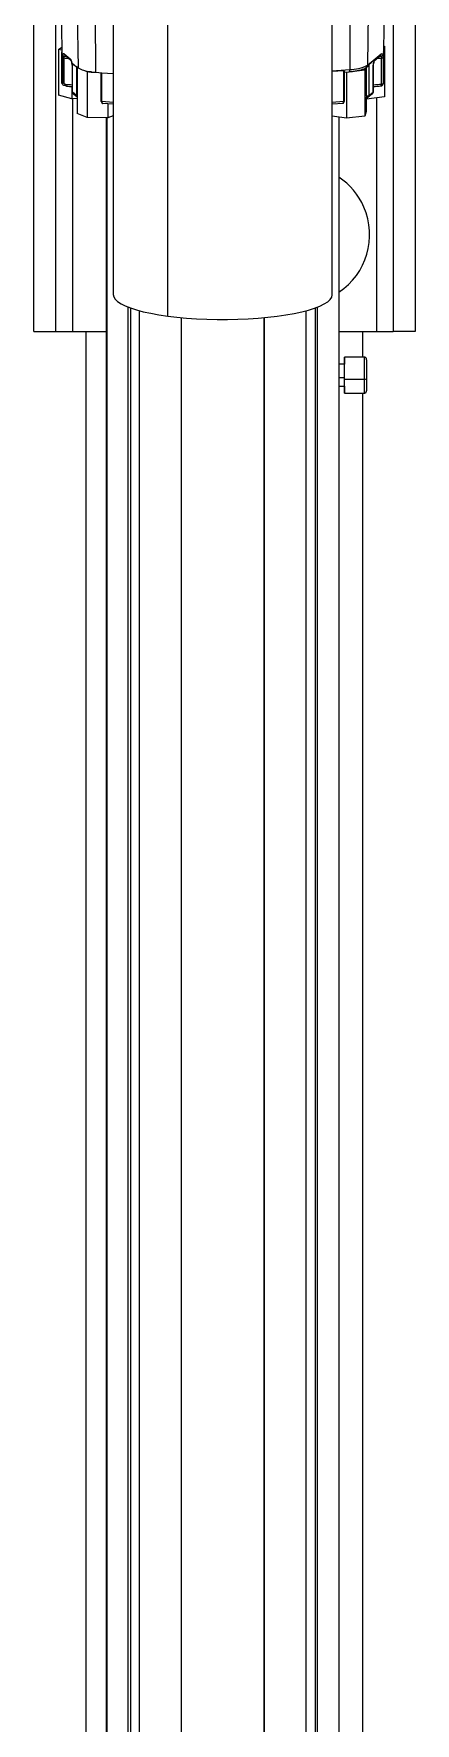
# Model space of a CAD drawing. Header units: millimetres. Extents: x -939 to 77961, y -54291 to 1503.
# Drawn here: x 12876 to 13014, y -10931 to -10321 of the extents above; entities that cross this region are included whole.
import ezdxf

# ---------------------------------------------------------------- set-up
doc = ezdxf.new("R2010")
doc.units = ezdxf.units.MM

# ---------------------------------------------------------------- blocks, each defined once
blk = doc.blocks.new('*U104')
at = {"color": 7, "linetype": 'Continuous', "lineweight": 25}
for p, q in [((-69, -284), (-69, -154)), ((69, -154), (69, -284)), ((-61, -284), (-61, -163.49)), ((-40.23, -163.35), (-40.23, -270.67)), ((38.97, -270.67), (38.97, -163.35)), ((61, -162.36), (61, -284)), ((-59.07, -165.12), (-58.81, -182.88)), ((-20.54, -278.4), (-20.54, -170.27)), ((57.8, -165.12), (57.55, -182.88)), ((-60.05, -182.02), (-58.83, -181.26)), ((-60.05, -182.02), (-60.05, -198.58)), ((-58.82, -182.35), (-60.05, -182.02)), ((-58.8, -183.04), (-58.8, -183.84)), ((-58.8, -193.27), (-58.8, -183.04)), ((57.54, -183.04), (57.54, -183.84)), ((57.9, -182.56), (57.55, -182.61)), ((57.58, -180.82), (57.9, -180.87)), ((57.9, -180.87), (57.9, -182.56)), ((57.9, -182.56), (57.9, -199.12)), ((-58.8, -183.84), (-58.52, -184.08)), ((-58.8, -183.84), (-58.8, -194.26)), ((-58.61, -184.97), (-58.61, -194.09)), ((-58.1, -185.11), (-58.1, -194.28)), ((-57.97, -183.59), (-55.77, -185.44)), ((-57.65, -184.28), (-55.43, -186.15)), ((-55.24, -187), (-55.11, -187.73)), ((-55.23, -186.84), (-53.53, -188.28)), ((-55.11, -187.65), (-55.03, -187.99)), ((-55.1, -187.87), (-55.1, -197.32)), ((-55.03, -197.44), (-55.03, -187.99)), ((-52.98, -188.75), (-53.53, -188.28)), ((-53.53, -188.28), (-53.53, -198.7)), ((-53.27, -188.64), (-53.15, -188.6)), ((-52.93, -188.78), (-53.27, -188.64)), ((-53.27, -188.64), (-53.27, -205.2)), ((51.05, -188.72), (50.81, -189.6)), ((51.41, -188.48), (51.84, -188.11)), ((51.73, -187.79), (54.51, -185.44)), ((52.27, -187.47), (54.19, -185.85)), ((52.27, -187.47), (52.27, -198.7)), ((53.77, -197.44), (53.77, -187.99)), ((53.84, -197.32), (53.84, -187.87)), ((53.85, -187.73), (53.98, -187)), ((53.86, -187.87), (53.87, -187.74)), ((54.19, -186.13), (56.39, -184.28)), ((54.51, -185.44), (54.19, -185.85)), ((54.51, -185.44), (56.71, -183.59)), ((56.84, -194.56), (56.84, -185.11)), ((57.25, -184.08), (57.26, -184.07)), ((57.54, -183.84), (57.26, -184.07)), ((57.35, -184.97), (57.35, -194.42)), ((57.54, -183.84), (57.54, -194.26)), ((-58.8, -194.26), (-58.8, -193.27)), ((-58.78, -194.3), (-58.8, -194.26)), ((-58.61, -194.09), (-58.78, -194.3)), ((-58.1, -194.28), (-57.68, -194.61)), ((-49.67, -190.13), (-50.85, -189.64)), ((-48.1, -190.14), (-49.67, -190.13)), ((-49.67, -190.13), (-49.67, -206.69)), ((-46.55, -190.29), (-44.34, -190.46)), ((-44.68, -190.43), (-44.68, -200.78)), ((-44.34, -200.88), (-44.34, -190.46)), ((38.97, -189.96), (43.08, -189.65)), ((43.08, -189.65), (43.08, -200.88)), ((43.42, -190.23), (45.05, -190.1)), ((43.42, -200.78), (43.42, -190.12)), ((44.09, -190.36), (43.42, -190.26)), ((50.81, -189.6), (44.09, -190.36)), ((44.09, -190.36), (44.09, -206.92)), ((45.04, -190.1), (45.53, -190.05)), ((45.05, -190.1), (45.04, -190.1)), ((50.81, -189.6), (50.81, -206.17)), ((56.63, -195.25), (56.84, -194.56)), ((56.9, -195.17), (57.35, -194.42)), ((57.07, -195.03), (56.9, -195.17)), ((57.54, -194.26), (57.07, -195.03)), ((57.35, -194.42), (57.54, -194.26)), ((-55.21, -199.88), (-60.05, -198.58)), ((-55.21, -195.47), (-55.21, -199.88)), ((-53.27, -199.8), (-55.21, -199.88)), ((-55.08, -197.38), (-54.62, -198.15)), ((-53.53, -198.7), (-55.03, -197.44)), ((-54.58, -198.19), (-55.03, -197.44)), ((-54.58, -198.19), (-54.62, -198.15)), ((-53.27, -199.3), (-54.58, -198.19)), ((-53.27, -199.14), (-53.53, -198.7)), ((-44.67, -200.79), (-44.22, -201.56)), ((-40.23, -201.2), (-44.34, -200.88)), ((-44.19, -201.56), (-44.34, -200.88)), ((43.08, -200.88), (38.97, -201.2)), ((42.93, -201.56), (43.08, -200.88)), ((42.95, -201.56), (43.41, -200.79)), ((51.19, -198.62), (51.3, -198.7)), ((51.27, -199.16), (51.27, -204.47)), ((51.4, -199.97), (51.27, -199.95)), ((51.3, -198.7), (51.75, -199.45)), ((57.9, -199.12), (51.4, -199.97)), ((51.4, -199.23), (51.4, -199.97)), ((53.32, -198.19), (51.82, -199.45)), ((51.82, -199.45), (52.27, -198.7)), ((52.27, -198.7), (53.77, -197.44)), ((53.77, -197.44), (53.32, -198.19)), ((53.36, -198.15), (53.32, -198.19)), ((53.36, -198.15), (53.82, -197.38)), ((-49.67, -206.69), (-53.27, -205.2)), ((-42.17, -206.73), (-49.67, -206.69)), ((-40.23, -201.86), (-44.19, -201.56)), ((-42.63, -1088.69), (-42.63, -206.73)), ((-42.17, -201.72), (-42.17, -206.73)), ((-40.23, -206.01), (-42.17, -206.73)), ((42.93, -201.56), (38.97, -201.86)), ((44.09, -206.92), (38.97, -206.15)), ((41.37, -206.51), (41.37, -1089.57)), ((50.81, -206.17), (44.09, -206.92)), ((51.27, -204.47), (50.81, -206.17)), ((-34.91, -275.15), (-34.91, -1094.25)), ((-69, -284), (-61, -284)), ((-61, -284), (-55, -284)), ((-55, -284), (-42.63, -284)), ((-50, -1453), (-50, -284)), ((41.37, -284), (55, -284)), ((50, -293.24), (50, -284)), ((55, -284), (61, -284)), ((69, -284), (61, -284)), ((43.37, -295.74), (41.37, -295.74)), ((50.62, -293.24), (43.37, -293.24)), ((41.37, -303.74), (43.37, -303.74)), ((43.37, -301.21), (50.62, -301.21)), ((43.37, -306.24), (50.62, -306.24)), ((50, -1453), (50, -306.24))]:
    blk.add_line(p, q, dxfattribs=at)
at = {"color": 8, "linetype": 'Continuous', "lineweight": 25}
for p, q in [((-53.25, -168.7), (-52.98, -188.75)), ((-46.55, -190.29), (-46.64, -169.7)), ((45.38, -169.7), (45.29, -189.33)), ((51.99, -168.77), (51.73, -187.79)), ((51.3, -188.54), (51.3, -198.7)), ((53.77, -187.99), (53.83, -187.73)), ((-44.34, -190.46), (-40.23, -190.77)), ((38.97, -189.81), (45.29, -189.33)), ((-55, -199.87), (-55, -284)), ((55, -199.5), (55, -284)), ((-42.63, -206.73), (-42.63, -1089.57)), ((-42.6, -206.73), (-42.6, -1089.59)), ((41.33, -206.51), (41.33, -1089.59)), ((-34.02, -275.48), (-34.02, -1094.98)), ((-30.72, -1095.6), (-30.72, -276.48)), ((-15.69, -278.94), (-15.69, -1096.75)), ((-15.53, -1096.75), (-15.53, -278.96)), ((14.27, -278.96), (14.27, -1096.75)), ((14.43, -1096.75), (14.43, -278.94)), ((29.46, -276.48), (29.46, -1095.6)), ((32.75, -275.48), (32.75, -1094.98)), ((33.64, -1094.25), (33.64, -275.15)), ((33.66, -1094.23), (33.66, -275.14)), ((41.37, -300.65), (43.37, -300.65))]:
    blk.add_line(p, q, dxfattribs=at)
at = {"color": 7, "linetype": 'Continuous', "lineweight": 25, "flags": 128}
for points in [[(-58.52, -184.08), (-58.52, -184.08), (-58.52, -184.08)], [(-55.03, -187.99), (-55.09, -187.91), (-55.1, -187.87)], [(-55.03, -197.44), (-55.09, -197.36), (-55.1, -197.32)], [(-44.68, -200.78), (-44.68, -200.78), (-44.65, -200.81), (-44.58, -200.84), (-44.47, -200.87), (-44.34, -200.88)], [(43.08, -200.88), (43.21, -200.87), (43.32, -200.84), (43.39, -200.81), (43.42, -200.78), (43.42, -200.78)], [(51.75, -199.45), (51.48, -199.27), (51.27, -199.16)], [(53.84, -197.32), (53.83, -197.36), (53.77, -197.44)], [(-40.23, -270.67), (-40.06, -271.49), (-39.54, -272.33), (-38.66, -273.16), (-37.44, -273.97), (-35.89, -274.74), (-34.01, -275.48), (-31.84, -276.17), (-29.38, -276.82), (-26.66, -277.41), (-23.71, -277.94), (-20.54, -278.4)], [(-20.54, -278.4), (-17.2, -278.79), (-13.7, -279.11), (-10.09, -279.35), (-6.39, -279.52), (-2.64, -279.6), (1.13, -279.6), (4.88, -279.53), (8.58, -279.37), (12.2, -279.13), (15.7, -278.82), (19.06, -278.43), (22.24, -277.97), (25.2, -277.45), (27.94, -276.86), (30.42, -276.22), (32.61, -275.53), (34.51, -274.79), (36.08, -274.02), (37.33, -273.22), (38.23, -272.39), (38.78, -271.55), (38.97, -270.7), (38.97, -270.67)], [(43.37, -301.21), (43.37, -299.65), (43.37, -298.1), (43.37, -296.64), (43.37, -295.37), (43.37, -294.34), (43.37, -293.63), (43.37, -293.28), (43.37, -293.3), (43.37, -293.7), (43.37, -294.45), (43.37, -295.5), (43.37, -295.74)], [(43.37, -300.65), (43.37, -299.4), (43.37, -298.18), (43.37, -297.12), (43.37, -296.32), (43.37, -295.85), (43.37, -295.74)], [(51.37, -294.19), (51.37, -294.67), (51.37, -295.54), (51.37, -296.7), (51.37, -298.07), (51.37, -299.55), (51.37, -301.04)], [(43.37, -303.74), (43.37, -303.73), (43.37, -303.43), (43.37, -302.76), (43.37, -301.81), (43.37, -300.65)], [(43.37, -303.74), (43.37, -304.12), (43.37, -305.14), (43.37, -305.85), (43.37, -306.21), (43.37, -306.18), (43.37, -305.79), (43.37, -305.04), (43.37, -303.99), (43.37, -302.68), (43.37, -301.21)], [(51.37, -301.04), (51.37, -302.45), (51.37, -303.67), (51.37, -304.62), (51.37, -305.24), (51.37, -305.46)]]:
    blk.add_lwpolyline(points, dxfattribs=at)
at = {"color": 8, "linetype": 'Continuous', "lineweight": 25, "flags": 128}
for points in [[(53.84, -187.87), (53.83, -187.91), (53.77, -187.99)], [(45.29, -189.33), (45.28, -189.52), (45.26, -189.69), (45.23, -189.83), (45.2, -189.95), (45.15, -190.04), (45.09, -190.09), (45.05, -190.1)], [(50.62, -301.21), (50.62, -299.65), (50.62, -298.1), (50.62, -296.64), (50.62, -295.37), (50.62, -294.34), (50.62, -293.63), (50.62, -293.28), (50.62, -293.24)], [(50.62, -306.24), (50.62, -306.18), (50.62, -305.79), (50.62, -305.04), (50.62, -303.99), (50.62, -302.68), (50.62, -301.21)]]:
    blk.add_lwpolyline(points, dxfattribs=at)
at = {"color": 7, "linetype": 'Continuous', "lineweight": 25}
for centre, radius, start, end in [((-58.06, -183.97), 1.14, 240.94567, 267.93579), ((-46.62, -176.45), 13.85, 242.66215, 270.29506), ((45.36, -175.47), 13.86, 269.70488, 297.33947), ((56.79, -183.97), 1.14, 272.0643, 299.05626), ((-52.99, -148.95), 45.9, 264.13569, 267.37006), ((-52.95, -150.87), 44.66, 264.56708, 267.36646), ((51.78, -149.67), 45.18, 272.61568, 276.43122), ((51.77, -152.19), 43.33, 272.733, 276.43383), ((56.6, -194.64), 0.614, 272.0643, 299.05626), ((56.79, -193.42), 1.14, 272.0643, 299.05626), ((-53.24, -198.15), 0.623, 242.04342, 267.14238), ((51.79, -197.5), 1.3, 248.04325, 291.86214), ((51.79, -199.36), 0.0988, 248.04325, 291.86214), ((-44.19, -201.52), 0.0396, 235.10445, 274.30303), ((42.93, -201.52), 0.0396, 265.69699, 304.89641), ((27.5, -249), 25, 23.58899, 56.30613), ((27.5, -249), 25, 303.69387, 23.58899), ((50.8, -300.25), 0.974, 259.46982, 305.98271)]:
    blk.add_arc(centre, radius, start, end, dxfattribs=at)
at = {"color": 8, "linetype": 'Continuous', "lineweight": 25}
for centre, radius, start, end in [((-53.29, -142.95), 42.44, 263.50083, 265.69624), ((50.81, -187.78), 0.914, 310.22286, 359.80748), ((52.03, -142.95), 42.44, 274.30442, 276.49966), ((55.79, -183.59), 0.914, 310.4116, 359.80598)]:
    blk.add_arc(centre, radius, start, end, dxfattribs=at)
at = {"color": 7, "linetype": 'Continuous', "lineweight": 25}
for points, knots in [([(-58.8, -183.04), (-58.8, -183.01), (-58.81, -182.96), (-58.81, -182.9), (-58.81, -182.88)], [0, 0, 0, 0, 0.577013, 1, 1, 1, 1]), ([(57.54, -183.04), (57.54, -183.01), (57.55, -182.96), (57.55, -182.9), (57.55, -182.88)], [0, 0, 0, 0, 0.577013, 1, 1, 1, 1]), ([(-58.52, -184.08), (-58.55, -184.22), (-58.6, -184.47), (-58.61, -184.82), (-58.61, -184.97)], [0, 0, 0, 0, 0.560619, 1, 1, 1, 1]), ([(-58.52, -184.08), (-58.48, -183.95), (-58.4, -183.69), (-58.21, -183.48), (-58.06, -183.55), (-57.97, -183.59)], [0, 0, 0, 0, 0.281038, 0.560357, 1, 1, 1, 1]), ([(-58.52, -184.08), (-58.49, -184.14), (-58.45, -184.26), (-58.31, -184.43), (-58.14, -184.58), (-58, -184.64), (-57.93, -184.68)], [0, 0, 0, 0, 0.246546, 0.500294, 0.753889, 1, 1, 1, 1]), ([(-58.1, -185.11), (-58.1, -185.07), (-58.09, -184.98), (-58.04, -184.82), (-57.97, -184.73), (-57.93, -184.68)], [0, 0, 0, 0, 0.228318, 0.467789, 1, 1, 1, 1]), ([(-55.77, -185.44), (-55.72, -185.5), (-55.61, -185.63), (-55.42, -186.1), (-55.3, -186.56), (-55.23, -186.85)], [0, 0, 0, 0, 0.275447, 0.556459, 1, 1, 1, 1]), ([(-55.45, -186.14), (-55.44, -186.15), (-55.43, -186.18), (-55.37, -186.41), (-55.3, -186.76), (-55.24, -187)], [0, 0, 0, 0, 0.220012, 0.460537, 1, 1, 1, 1]), ([(-55.23, -186.84), (-55.23, -186.84), (-55.23, -186.84), (-55.23, -186.85), (-55.23, -186.85)], [0, 0, 0, 0, 0.601362, 1, 1, 1, 1]), ([(-55.03, -187.99), (-55.07, -187.77), (-55.13, -187.38), (-55.2, -187.01), (-55.23, -186.84)], [0, 0, 0, 0, 0.559898, 1, 1, 1, 1]), ([(45.53, -190.05), (45.79, -190.03), (46.6, -189.96), (47.83, -189.78), (49.15, -189.5), (50.26, -189.14), (50.99, -188.83), (51.31, -188.54), (51.39, -188.46)], [0, 0, 0, 0, 0.097828, 0.29835, 0.500816, 0.707219, 0.922423, 1, 1, 1, 1]), ([(52.27, -187.47), (52.27, -187.47), (52.26, -187.47), (52.25, -187.49), (52.23, -187.54), (52.21, -187.59), (52.17, -187.67), (52.11, -187.8), (52, -187.95), (51.91, -188.06), (51.85, -188.1), (51.84, -188.11)], [0, 0, 0, 0, 0.0234185, 0.0499367, 0.115623, 0.2408202, 0.2687003, 0.4806001, 0.7475361, 0.9587894, 1, 1, 1, 1]), ([(53.77, -187.99), (53.79, -187.84), (53.83, -187.62), (53.88, -187.31), (53.92, -187.08), (53.96, -186.92), (53.97, -186.84)], [0, 0, 0, 0, 0.375964, 0.565282, 0.791934, 1, 1, 1, 1]), ([(54.19, -185.85), (54.14, -185.99), (54.07, -186.25), (54, -186.59), (53.97, -186.77), (53.97, -186.82), (53.97, -186.83), (53.97, -186.84), (53.97, -186.84), (53.97, -186.84)], [0, 0, 0, 0, 0.4996271, 0.8673585, 0.9594185, 0.9848835, 0.9932968, 0.9967692, 1, 1, 1, 1]), ([(53.98, -187.01), (54.03, -186.78), (54.1, -186.43), (54.18, -186.16), (54.22, -186.11), (54.24, -186.09)], [0, 0, 0, 0, 0.5378861, 0.7782545, 1, 1, 1, 1]), ([(57.25, -184.08), (57.23, -184.14), (57.19, -184.26), (57.05, -184.43), (56.88, -184.57), (56.73, -184.64), (56.66, -184.68)], [0, 0, 0, 0, 0.246317, 0.499967, 0.753635, 1, 1, 1, 1]), ([(56.66, -184.68), (56.71, -184.73), (56.78, -184.82), (56.83, -184.98), (56.83, -185.07), (56.84, -185.11)], [0, 0, 0, 0, 0.532211, 0.771682, 1, 1, 1, 1]), ([(56.71, -183.59), (56.83, -183.54), (57.04, -183.45), (57.19, -183.89), (57.25, -184.08)], [0, 0, 0, 0, 0.560003, 1, 1, 1, 1]), ([(57.26, -184.07), (57.29, -184.22), (57.34, -184.47), (57.35, -184.82), (57.35, -184.97)], [0, 0, 0, 0, 0.56126, 1, 1, 1, 1]), ([(-58.34, -194.99), (-58.42, -194.86), (-58.57, -194.63), (-58.72, -194.4), (-58.78, -194.3)], [0, 0, 0, 0, 0.559972, 1, 1, 1, 1]), ([(-58.61, -194.09), (-58.59, -194.08), (-58.55, -194.05), (-58.42, -194.07), (-58.27, -194.15), (-58.16, -194.23), (-58.1, -194.28)], [0, 0, 0, 0, 0.25942, 0.499992, 0.736777, 1, 1, 1, 1]), ([(-57.18, -195.32), (-57.39, -195.26), (-57.78, -195.15), (-58.17, -195.04), (-58.34, -194.99)], [0, 0, 0, 0, 0.56, 1, 1, 1, 1]), ([(-57.18, -195.32), (-57.27, -195.19), (-57.44, -194.95), (-57.61, -194.71), (-57.68, -194.61)], [0, 0, 0, 0, 0.559999, 1, 1, 1, 1]), ([(43.41, -190.12), (43.41, -190.1), (43.41, -190.03), (43.34, -189.91), (43.26, -189.79), (43.21, -189.73), (43.17, -189.68), (43.12, -189.66), (43.09, -189.65), (43.08, -189.65), (43.08, -189.65)], [0, 0, 0, 0, 0.1246668, 0.5605991, 0.7004961, 0.7791824, 0.8896609, 0.9517153, 0.9771717, 1, 1, 1, 1]), ([(51.37, -294.19), (51.37, -294.08), (51.37, -293.95), (51.37, -294.01), (51.37, -293.99), (51.37, -293.99), (51.37, -293.98), (51.37, -293.91), (51.35, -293.78), (51.27, -293.61), (51.13, -293.43), (50.93, -293.3), (50.74, -293.23), (50.63, -293.25), (50.6, -293.25)], [0, 0, 0, 0, 0.492538, 0.555602, 0.557548, 0.559119, 0.561122, 0.567438, 0.628218, 0.7076, 0.781718, 0.874095, 0.974007, 1, 1, 1, 1]), ([(50.63, -306.23), (50.71, -306.23), (50.86, -306.22), (51.05, -306.11), (51.2, -305.98), (51.28, -305.85), (51.33, -305.73), (51.36, -305.63), (51.37, -305.56), (51.37, -305.52), (51.37, -305.5), (51.37, -305.5), (51.37, -305.5), (51.37, -305.5), (51.37, -305.5), (51.37, -305.49), (51.37, -305.49), (51.37, -305.45), (51.37, -305.43)], [0, 0, 0, 0, 0.12615, 0.253424, 0.358526, 0.447359, 0.520504, 0.57718, 0.616266, 0.637948, 0.642665, 0.645007, 0.64692, 0.649666, 0.655081, 0.670916, 0.763179, 1, 1, 1, 1])]:
    blk.add_open_spline(points, degree=3, knots=knots, dxfattribs=at)
at = {"color": 8, "linetype": 'Continuous', "lineweight": 25}
for points, knots in [([(-57.97, -183.59), (-57.95, -183.71), (-57.92, -183.96), (-57.78, -184.2), (-57.66, -184.27), (-57.64, -184.27)], [0, 0, 0, 0, 0.4712, 0.942401, 1, 1, 1, 1]), ([(-57.93, -184.68), (-57.86, -184.62), (-57.73, -184.52), (-57.56, -184.44), (-57.46, -184.46), (-57.44, -184.46)], [0, 0, 0, 0, 0.431806, 0.889475, 1, 1, 1, 1]), ([(-55.77, -185.44), (-55.76, -185.56), (-55.72, -185.81), (-55.58, -186.05), (-55.46, -186.12), (-55.44, -186.13)], [0, 0, 0, 0, 0.464899, 0.929798, 1, 1, 1, 1]), ([(56.24, -184.45), (56.31, -184.47), (56.47, -184.51), (56.6, -184.62), (56.66, -184.68)], [0, 0, 0, 0, 0.514538, 1, 1, 1, 1])]:
    blk.add_open_spline(points, degree=3, knots=knots, dxfattribs=at)
blk.add_open_spline([(54.23, -186.1), (54.31, -186.01), (54.47, -185.82), (54.5, -185.57), (54.51, -185.44)], degree=3, dxfattribs=at)

msp = doc.modelspace()

# ---------------------------------------------------------------- block references
msp.add_blockref('*U104', (12945, -10144.29))

doc.saveas('drawing.dxf')
